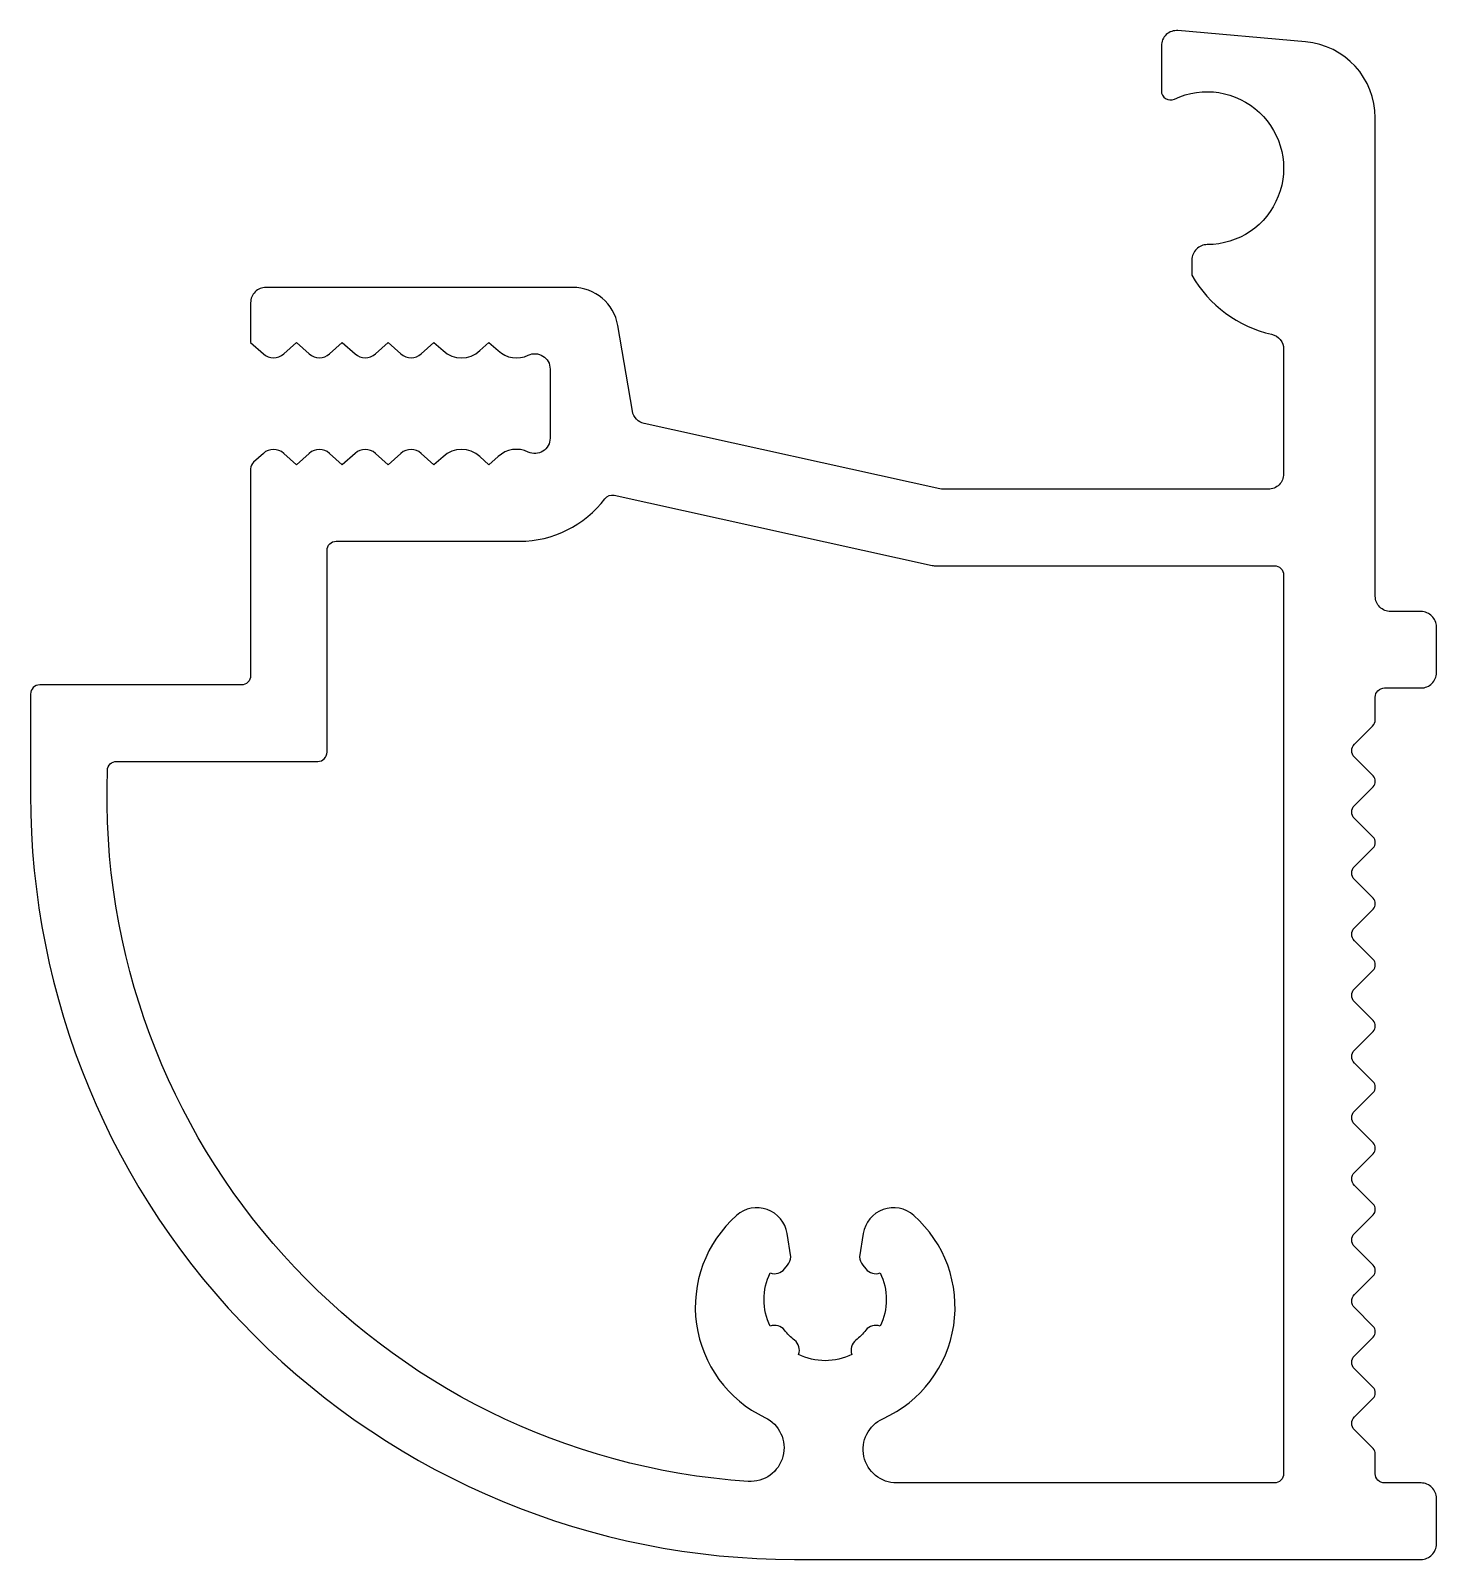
# Model space of a CAD drawing. Extents: x 953.2 to 999.2, y 489.6 to 539.6.
import ezdxf

# ---------------------------------------------------------------- set-up
doc = ezdxf.new("R2010")
doc.units = 0
doc.layers.get('0').update_dxf_attribs({"linetype": 'CONTINUOUS'})

msp = doc.modelspace()

# ---------------------------------------------------------------- linework, layer by layer
at = {"color": 7}
for points in [[(970.248, 526.312, -0.553031), (969.531, 525.861, 0.309603), (968.548, 525.712), (968.248, 525.444), (967.949, 525.712, 0.395861), (966.745, 525.709), (966.448, 525.444), (966.032, 525.817, 0.381966), (965.365, 525.817), (964.948, 525.444), (964.532, 525.817, 0.381966), (963.865, 525.817), (963.448, 525.444), (963.032, 525.817, 0.381966), (962.365, 525.817), (961.948, 525.444), (961.532, 525.817, 0.381966), (960.865, 525.817), (960.548, 525.533, 0.213422), (960.448, 525.31), (960.448, 518.544, -0.414214), (960.148, 518.244), (953.548, 518.244, 0.414214), (953.248, 517.944), (953.248, 514.644, 0.414214), (978.248, 489.644), (998.748, 489.644, 0.414214), (999.248, 490.144), (999.248, 491.644, 0.414214), (998.748, 492.144), (997.548, 492.144, -0.414214), (997.248, 492.444), (997.248, 493.09, 0.198912), (997.175, 493.267), (996.564, 493.878, -0.414214), (996.564, 494.303), (997.175, 494.914, 0.414214), (997.175, 495.267), (996.564, 495.878, -0.414214), (996.564, 496.303), (997.175, 496.914, 0.414214), (997.175, 497.267), (996.564, 497.878, -0.414214), (996.564, 498.303), (997.175, 498.914, 0.414214), (997.175, 499.267), (996.564, 499.878, -0.414214), (996.564, 500.303), (997.175, 500.914, 0.414214), (997.175, 501.267), (996.564, 501.878, -0.414214), (996.564, 502.303), (997.175, 502.914, 0.414214), (997.175, 503.267), (996.564, 503.878, -0.414214), (996.564, 504.303), (997.175, 504.914, 0.414214), (997.175, 505.267), (996.564, 505.878, -0.414214), (996.564, 506.303), (997.175, 506.914, 0.414214), (997.175, 507.267), (996.564, 507.878, -0.414214), (996.564, 508.303), (997.175, 508.914, 0.414214), (997.175, 509.267), (996.564, 509.878, -0.414214), (996.564, 510.303), (997.175, 510.914, 0.414214), (997.175, 511.267), (996.564, 511.878, -0.414214), (996.564, 512.303), (997.175, 512.914, 0.414214), (997.175, 513.267), (996.564, 513.878, -0.414214), (996.564, 514.303), (997.175, 514.914, 0.414214), (997.175, 515.267), (996.564, 515.878, -0.414214), (996.564, 516.303), (997.161, 516.899, 0.198912), (997.248, 517.111), (997.248, 517.844, -0.414214), (997.548, 518.144), (998.748, 518.144, 0.414214), (999.248, 518.644), (999.248, 520.144, 0.414214), (998.748, 520.644), (997.748, 520.644, -0.414214), (997.248, 521.144), (997.248, 536.786, 0.388879), (994.966, 539.277), (990.792, 539.642, 0.440011), (990.248, 539.144), (990.248, 537.674, 0.55076), (990.677, 537.403, -1.250173), (991.748, 532.644, 0.414214), (991.248, 532.144), (991.248, 531.644, 0.212071), (993.857, 529.711, -0.351237), (994.248, 529.223), (994.248, 525.144, -0.414214), (993.748, 524.644), (983.106, 524.644, -0.054374), (982.999, 524.656), (973.326, 526.791, -0.304986), (972.941, 527.195), (972.462, 529.997, 0.36542), (970.983, 531.244), (960.948, 531.244, 0.414214), (960.448, 530.744), (960.448, 529.444), (960.865, 529.071, 0.381966), (961.532, 529.071), (961.948, 529.444), (962.365, 529.071, 0.381966), (963.032, 529.071), (963.448, 529.444), (963.865, 529.071, 0.381966), (964.532, 529.071), (964.948, 529.444), (965.365, 529.071, 0.381966), (966.032, 529.071), (966.448, 529.444), (966.745, 529.179, 0.395861), (967.949, 529.176), (968.248, 529.444), (968.548, 529.176, 0.309603), (969.531, 529.027, -0.553031), (970.248, 528.576), (970.248, 527.444)], [(976.728, 492.195, -0.404992), (955.763, 515.455, -0.403696), (956.063, 515.744), (962.648, 515.744, 0.414214), (962.948, 516.044), (962.948, 522.644, -0.414214), (963.248, 522.944), (969.248, 522.944, 0.235235), (972.042, 524.335, -0.293362), (972.346, 524.447), (982.747, 522.151, 0.054374), (982.812, 522.144), (993.948, 522.144, -0.414214), (994.248, 521.844), (994.248, 492.444, -0.414214), (993.948, 492.144), (981.589, 492.144, -0.808342), (981.138, 494.247, 0.545082), (982.145, 500.895, 0.590575), (980.496, 500.305), (980.373, 499.54, 0.187422), (980.478, 499.27), (980.579, 499.147, 0.338896), (981.048, 499.017, -0.229794), (981.048, 497.271, 0.338877), (980.579, 497.141, -0.069785), (980.252, 496.813, 0.338912), (980.122, 496.345, -0.113422), (979.248, 496.144, -0.113422), (978.375, 496.345, 0.338912), (978.245, 496.813, -0.069785), (977.918, 497.141, 0.338877), (977.449, 497.271, -0.229794), (977.449, 499.017, 0.338896), (977.918, 499.147), (978.019, 499.27, 0.187422), (978.124, 499.54), (978.001, 500.305, 0.590575), (976.352, 500.895, 0.537702), (977.276, 494.286, -0.827033)]]:
    msp.add_lwpolyline(points, format="xyb", close=True, dxfattribs=at)

doc.saveas('drawing.dxf')
